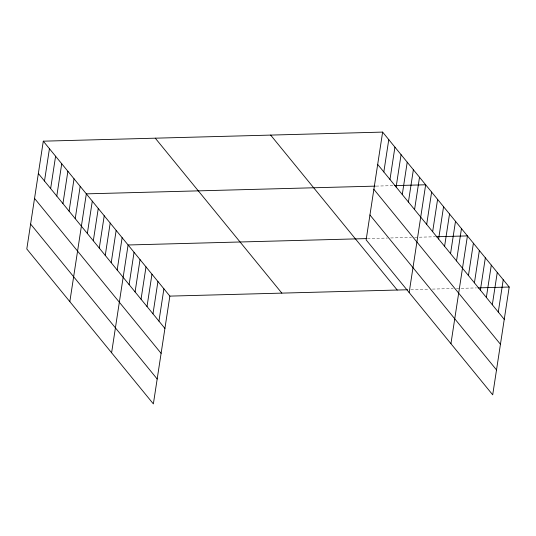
<?xml version="1.0" encoding="UTF-8"?>
<svg xmlns="http://www.w3.org/2000/svg" width="536" height="536" viewBox="0 0 536 536"><rect width="100%" height="100%" fill="white"/><g stroke="black" fill="none" stroke-linecap="round" stroke-linejoin="round"><path stroke-width="0.4" stroke-dasharray="2.68 2.01" d="M376.071 186.106L393.672 185.63M367.448 238.58L387.448 238.044M390.644 237.964L411.44 237.408M414.643 237.321L435.44 236.765M410.817 289.668L428.411 289.199M432.411 289.092L453.208 288.536M456.411 288.448L459.607 288.361M461.208 288.321L476.404 287.912"/><path stroke-width="0.8" d="M43.295 141.176L26.8 248.965L153.37 403.903L169.865 296.113L43.295 141.176L382.63 132.097L509.2 287.035L492.705 394.824L366.135 239.887L382.63 132.097M44.495 181.027L49.439 148.7M50.645 188.558L55.59 156.224M56.789 196.082L61.734 163.755M62.94 203.606L67.884 171.279M69.084 211.13L74.035 178.803M75.234 218.655L80.179 186.327M69.834 301.641L86.329 193.858L375.274 186.126M87.348 233.488L92.293 201.161M93.318 240.791L98.262 208.464M99.281 248.094L104.225 215.767M105.25 255.404L110.195 223.07M111.213 262.707L116.165 230.38M117.183 270.01L122.128 237.683M111.602 352.775L128.097 244.986L366.651 238.6M129.116 284.616L134.06 252.289M135.085 291.926L140.03 259.591M141.048 299.229L146 266.901M147.018 306.532L151.963 274.204M152.981 313.835L157.932 281.507M158.951 321.138L163.895 288.81M383.83 171.949L388.774 139.621M389.98 179.473L394.925 147.145M396.124 187.004L401.075 154.676M402.275 194.528L407.219 162.2M408.419 202.052L413.37 169.724M414.569 209.576L419.514 177.249M409.169 292.562L425.664 184.779L394.469 185.61M426.683 224.41L431.627 192.082M432.653 231.713L437.597 199.385M438.615 239.016L443.567 206.688M444.585 246.326L449.53 213.991M450.548 253.629L455.5 221.301M456.518 260.932L461.463 228.604M450.937 343.697L467.432 235.907L436.237 236.745M468.451 275.538L473.402 243.21M474.42 282.847L479.365 250.513M480.383 290.15L485.335 257.823M486.353 297.453L491.298 265.126M492.316 304.756L497.267 272.429M498.286 312.059L503.23 279.732M169.865 296.113L407.615 289.755M478.005 287.872L509.2 287.035M377.686 164.425L504.255 319.369M373.873 189.329L500.443 344.266M369.947 214.983L496.517 369.92M270.647 135.092L397.216 290.036M155.273 138.181L281.842 293.118M38.344 173.503L164.921 328.447M34.538 198.407L161.108 353.345M30.612 224.061L157.182 378.999"/></g></svg>
